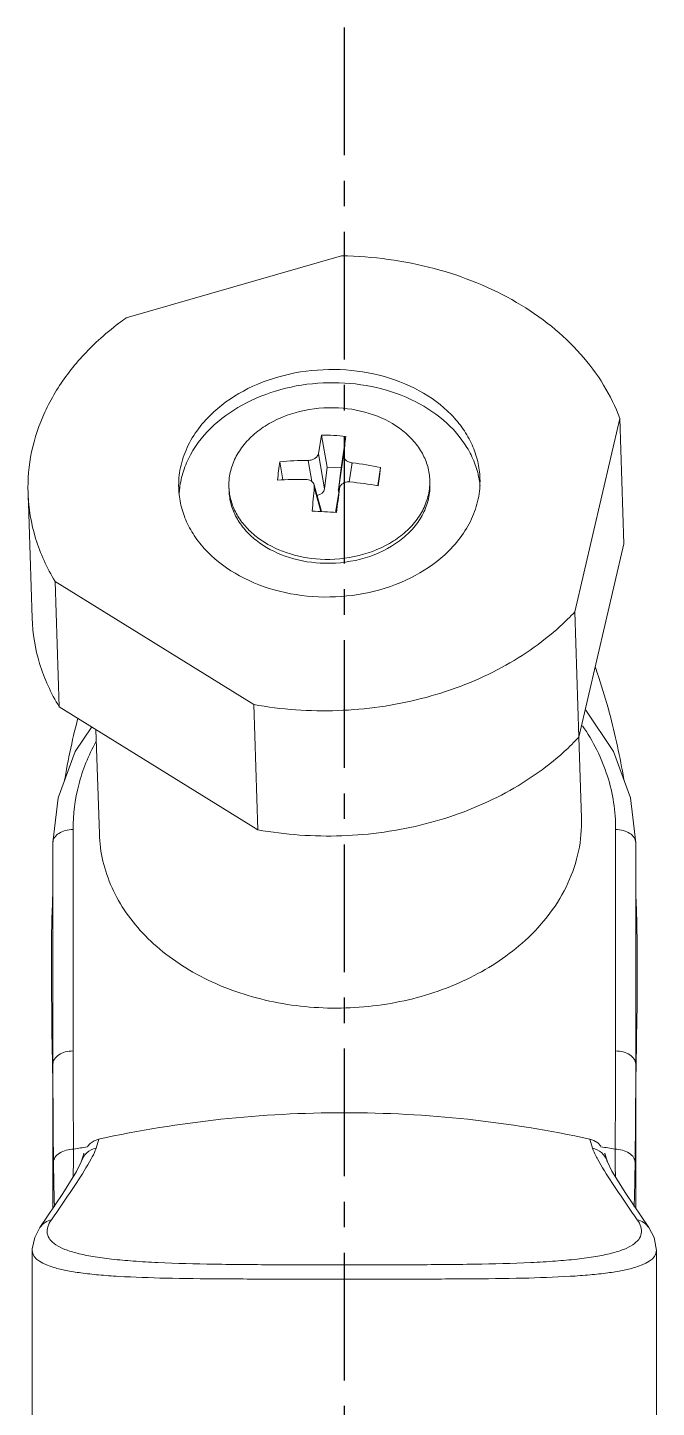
# Model space of a CAD drawing. Header units: millimetres. Extents: x 1243 to 1837, y -1232 to -812.
# Drawn here: x 1569.7 to 1601, y -1062 to -993.4 of the extents above; entities that cross this region are included whole.
import ezdxf

# ---------------------------------------------------------------- set-up
doc = ezdxf.new("R2010")
doc.units = ezdxf.units.MM
doc.header["$LTSCALE"] = 0.1
doc.linetypes.add('CENTERX2', pattern=[101.6, 63.5, -12.7, 12.7, -12.7])
doc.layers.get('0').update_dxf_attribs({"lineweight": 13})
doc.layers.add('CENTER', color=1, linetype='CENTERX2')

msp = doc.modelspace()

# ---------------------------------------------------------------- linework, layer by layer
at = {"color": 7, "linetype": 'Continuous'}
for p, q in [((1585.348, -1004.724), (1574.631, -1007.817)), ((1596.949, -1022.439), (1599.188, -1012.82)), ((1599.188, -1012.82), (1599.388, -1019.052)), ((1584.19, -1014.575), (1584.348, -1013.641)), ((1584.348, -1013.641), (1584.628, -1015.241)), ((1585.554, -1013.708), (1585.316, -1015.28)), ((1584.19, -1014.575), (1584.496, -1016.325)), ((1585.183, -1016.364), (1585.444, -1014.645)), ((1582.269, -1014.974), (1582.426, -1015.872)), ((1583.859, -1015.953), (1583.676, -1014.904)), ((1584.496, -1016.325), (1584.628, -1015.241)), ((1585.316, -1015.28), (1584.628, -1015.241)), ((1585.183, -1016.364), (1585.316, -1015.28)), ((1585.871, -1015.026), (1585.728, -1015.97)), ((1587.282, -1015.253), (1587.145, -1016.161)), ((1587.228, -1015.7), (1587.282, -1015.253)), ((1587.171, -1016.165), (1587.228, -1015.7)), ((1589.739, -1016.09), (1589.733, -1015.893)), ((1569.944, -1022.757), (1569.743, -1016.525)), ((1579.744, -1016.413), (1579.738, -1016.216)), ((1584.338, -1017.449), (1583.978, -1016.124)), ((1583.987, -1016.234), (1583.978, -1016.124)), ((1584.316, -1017.448), (1583.987, -1016.234)), ((1585.241, -1016.304), (1585.05, -1017.492)), ((1585.243, -1016.293), (1585.241, -1016.304)), ((1599.388, -1019.052), (1597.15, -1028.672)), ((1571.293, -1027.163), (1571.092, -1020.931)), ((1571.092, -1020.931), (1580.975, -1027.051)), ((1597.15, -1028.672), (1596.949, -1022.439)), ((1571.293, -1027.163), (1581.176, -1033.283)), ((1580.975, -1027.051), (1581.176, -1033.283)), ((1573.124, -1028.297), (1573.291, -1033.486)), ((1597.148, -1028.672), (1597.279, -1032.712)), ((1571.981, -1044.286), (1571.981, -1033.268)), ((1598.981, -1033.268), (1598.981, -1044.286)), ((1570.981, -1052.115), (1570.981, -1033.925)), ((1599.981, -1052.115), (1599.981, -1033.925)), ((1570.907, -1039.14), (1570.905, -1039.459)), ((1600.053, -1039.034), (1600.049, -1038.713)), ((1600.055, -1039.348), (1600.053, -1039.034)), ((1600.057, -1039.656), (1600.055, -1039.348)), ((1570.905, -1039.459), (1570.904, -1039.771)), ((1570.904, -1039.771), (1570.904, -1040.077)), ((1600.058, -1039.957), (1600.057, -1039.656)), ((1600.058, -1040.252), (1600.058, -1039.957)), ((1570.904, -1040.077), (1570.904, -1040.377)), ((1570.904, -1040.377), (1570.905, -1040.671)), ((1570.905, -1040.671), (1570.908, -1041.102)), ((1600.055, -1040.966), (1600.057, -1040.542)), ((1600.057, -1040.542), (1600.058, -1040.252)), ((1570.908, -1041.102), (1570.911, -1041.52)), ((1600.046, -1041.91), (1600.051, -1041.378)), ((1600.051, -1041.378), (1600.055, -1040.966)), ((1570.911, -1041.52), (1570.919, -1042.192)), ((1600.033, -1042.923), (1600.046, -1041.91)), ((1570.919, -1042.192), (1570.934, -1043.333)), ((1570.934, -1043.333), (1570.956, -1044.846)), ((1600.006, -1044.772), (1600.016, -1044.103)), ((1570.956, -1044.846), (1570.963, -1045.392)), ((1600, -1045.31), (1600.006, -1044.772)), ((1573.267, -1048.676), (1573.127, -1049.12)), ((1597.835, -1049.122), (1597.695, -1048.677)), ((1572.462, -1049.562), (1572.387, -1049.807)), ((1572.887, -1049.656), (1572.715, -1049.96)), ((1598.246, -1049.96), (1598.075, -1049.656)), ((1598.555, -1049.782), (1598.438, -1049.37)), ((1598.574, -1049.807), (1598.499, -1049.562)), ((1571.475, -1051.383), (1570.334, -1053.072)), ((1570.334, -1053.072), (1570.334, -1053.072)), ((1600.627, -1053.072), (1600.628, -1053.072)), ((1569.952, -1067.955), (1569.952, -1054.202)), ((1601.01, -1067.955), (1601.01, -1054.199)), ((1585.481, -1054.931), (1585.481, -1055.636))]:
    msp.add_line(p, q, dxfattribs=at)
for points in [[(1599.396, -1030.8), (1599.39, -1030.762), (1599.354, -1030.559), (1599.318, -1030.355), (1599.28, -1030.15), (1599.24, -1029.945), (1599.2, -1029.74), (1599.158, -1029.534), (1599.115, -1029.327), (1599.07, -1029.12), (1599.025, -1028.912), (1598.977, -1028.703), (1598.928, -1028.494), (1598.878, -1028.284), (1598.826, -1028.073), (1598.773, -1027.862), (1598.718, -1027.649), (1598.661, -1027.436), (1598.603, -1027.221), (1598.543, -1027.006), (1598.481, -1026.79), (1598.417, -1026.574), (1598.351, -1026.356), (1598.283, -1026.138), (1598.213, -1025.919), (1598.142, -1025.699), (1598.068, -1025.479), (1597.991, -1025.258), (1597.963, -1025.178)], [(1599.981, -1033.925), (1599.724, -1031.686), (1598.874, -1029.386), (1597.496, -1027.338), (1597.467, -1027.311)], [(1572.91, -1028.164), (1572.088, -1029.386), (1571.237, -1031.686), (1570.981, -1033.92)], [(1572.22, -1027.737), (1572.169, -1027.938), (1572.115, -1028.154), (1572.063, -1028.369), (1572.012, -1028.584), (1571.963, -1028.798), (1571.915, -1029.011), (1571.869, -1029.223), (1571.824, -1029.435), (1571.78, -1029.646), (1571.738, -1029.856), (1571.698, -1030.066), (1571.658, -1030.276), (1571.62, -1030.485), (1571.583, -1030.693), (1571.565, -1030.8)], [(1570.981, -1036.369), (1570.974, -1036.511), (1570.966, -1036.698), (1570.958, -1036.885), (1570.952, -1037.07), (1570.945, -1037.253), (1570.94, -1037.434), (1570.934, -1037.614), (1570.93, -1037.791), (1570.926, -1037.967), (1570.922, -1038.14), (1570.918, -1038.312), (1570.916, -1038.481), (1570.913, -1038.648), (1570.911, -1038.814), (1570.907, -1039.14)], [(1600.049, -1038.713), (1600.047, -1038.55), (1600.044, -1038.385), (1600.041, -1038.219), (1600.038, -1038.05), (1600.034, -1037.879), (1600.029, -1037.707), (1600.025, -1037.532), (1600.019, -1037.356), (1600.014, -1037.178), (1600.007, -1036.998), (1600, -1036.817), (1599.993, -1036.634), (1599.981, -1036.369)], [(1600.021, -1043.758), (1600.024, -1043.524), (1600.033, -1042.923)], [(1600.016, -1044.103), (1600.019, -1043.874), (1600.021, -1043.758)], [(1573.267, -1048.676), (1573.029, -1048.762), (1572.836, -1048.89), (1572.694, -1049.036)], [(1598.252, -1049.016), (1598.091, -1048.863), (1597.89, -1048.742), (1597.694, -1048.676)], [(1572.523, -1049.37), (1572.512, -1049.4), (1572.462, -1049.562)], [(1598.499, -1049.562), (1598.449, -1049.4), (1598.438, -1049.37)], [(1572.385, -1049.808), (1572.159, -1050.276), (1571.475, -1051.383)], [(1600.627, -1053.072), (1599.485, -1051.381), (1598.793, -1050.26), (1598.577, -1049.808)], [(1570.334, -1053.072), (1570.074, -1053.561), (1569.953, -1054.134), (1569.952, -1054.208)], [(1601.01, -1054.207), (1600.893, -1053.575), (1600.628, -1053.072)]]:
    msp.add_lwpolyline(points, dxfattribs=at)
for centre, radius, start, end in [((1583.983, -1031.044), 17.407, 84.82271, 88.79809), ((1352.668, -986.852), 234.429, 353.19135, 353.42186), ((1613.417, -1019.22), 31.436, 172.23669, 173.05712), ((1583.801, -1031.607), 16.704, 90.42897, 95.26403), ((1583.794, -1032.433), 17.53, 78.52364, 83.19728), ((1582.599, -1016.124), 2.863, 173.03755, 181.82999), ((1617.342, -1019.704), 35.391, 173.04838, 173.80625), ((1583.384, -1038.009), 22.158, 89.54515, 93.17452), ((1583.365, -1039.111), 23.259, 80.58164, 84.10123), ((1586.881, -1015.985), 2.853, 357.90039, 1.83987), ((1587.937, -1016.599), 4.318, 9.7806, 10.46486), ((1587.957, -1016.596), 4.298, 5.63506, 9.78197), ((1581.566, -1016.804), 4.308, 173.18754, 176.79136), ((1582.586, -1016.124), 2.849, 181.84681, 185.79849), ((1630.423, -1020.775), 46.657, 174.41419, 175.88953), ((1107.766, -956.927), 481.153, 352.76793, 352.91127), ((1586.864, -1015.984), 2.87, 353.04296, 357.89723), ((1586.887, -1016.182), 2.853, 356.96972, 1.84161), ((1583.206, -1040.453), 23.032, 86.80904, 88.30889), ((1583.195, -1040.659), 23.238, 85.31856, 86.80955), ((1587.629, -1013.744), 12.746, 312.40125, 316.98545), ((1587.931, -1020.078), 12.603, 312.37533, 317.01137), ((1967.656, -1044.285), 395.675, 180.0001, 180.70802), ((1203.306, -1044.285), 395.675, 359.29198, 359.9999), ((1965.34, -1044.942), 394.359, 180, 180.71029), ((1205.622, -1044.942), 394.359, 359.28971, 360), ((1585.481, -1104.608), 57.25, 90, 102.32337), ((1585.481, -1104.608), 57.25, 77.67629, 90), ((1869.057, -1054.02), 297.085, 179.06541, 179.33184), ((1585.297, -1123.574), 75.577, 99.59898, 100.1248), ((1585.664, -1123.576), 75.578, 79.8752, 80.41512), ((1357.741, -1053.239), 241.244, 0.63776, 0.96547), ((1597.56, -1050.117), 1.061, 16.95972, 19.88769)]:
    msp.add_arc(centre, radius, start, end, dxfattribs=at)
for centre, major_axis, ratio, start_param, end_param in [((1584.019, -1016.293), (0.479, 0.003), 0.756709, -1.363264, -0.097101), ((1585.661, -1016.385), (0.48, 0.027), 0.751552, 3.006746, 3.411369)]:
    msp.add_ellipse(centre, major_axis=major_axis, ratio=ratio, start_param=start_param, end_param=end_param, dxfattribs=at)
for points, knots in [([(1599.188, -1012.82), (1598.974, -1012.242), (1598.419, -1011.106), (1597.26, -1009.557), (1595.793, -1008.173), (1593.437, -1006.562), (1589.933, -1005.156), (1586.899, -1004.75), (1585.348, -1004.724)], [0, 0, 0, 0, 0.108959, 0.222166, 0.340469, 0.464129, 0.725459, 1, 1, 1, 1]), ([(1574.631, -1007.817), (1574.509, -1007.904), (1574.029, -1008.251), (1573.572, -1008.628), (1573.246, -1008.926)], [0, 0, 0, 0, 0.253478, 1, 1, 1, 1]), ([(1573.246, -1008.926), (1572.681, -1009.442), (1571.664, -1010.549), (1570.522, -1012.437), (1569.844, -1014.452), (1569.721, -1015.842), (1569.743, -1016.524)], [0, 0, 0, 0, 0.266207, 0.519434, 0.76252, 1, 1, 1, 1]), ([(1578.99, -1012.484), (1579.495, -1012.023), (1580.689, -1011.231), (1582.754, -1010.523), (1584.989, -1010.297), (1587.202, -1010.573), (1589.206, -1011.33), (1590.59, -1012.34), (1591.408, -1013.321), (1591.859, -1014.107), (1592.145, -1014.94), (1592.222, -1015.515), (1592.231, -1015.801)], [0, 0, 0, 0, 0.124848, 0.25806, 0.395481, 0.53186, 0.662209, 0.783163, 0.840044, 0.894742, 0.947808, 1, 1, 1, 1]), ([(1592.183, -1015.815), (1592.133, -1015.545), (1591.979, -1015.005), (1591.464, -1013.969), (1590.439, -1012.807), (1588.785, -1011.777), (1586.818, -1011.147), (1584.691, -1010.962), (1582.57, -1011.234), (1580.62, -1011.941), (1579.491, -1012.702), (1579.011, -1013.14)], [0, 0, 0, 0, 0.052327, 0.106004, 0.219094, 0.341704, 0.472662, 0.608516, 0.74464, 0.876346, 1, 1, 1, 1]), ([(1577.239, -1016.282), (1577.228, -1015.942), (1577.29, -1015.246), (1577.629, -1014.239), (1578.2, -1013.295), (1578.708, -1012.742), (1578.99, -1012.484)], [0, 0, 0, 0, 0.237475, 0.480562, 0.733793, 1, 1, 1, 1]), ([(1585.194, -1012.291), (1584.546, -1012.255), (1583.261, -1012.371), (1581.789, -1012.974), (1580.844, -1013.702), (1580.296, -1014.329), (1579.917, -1015.027), (1579.788, -1015.528), (1579.758, -1015.777)], [0, 0, 0, 0, 0.276626, 0.540969, 0.664854, 0.782072, 0.893222, 1, 1, 1, 1]), ([(1589.733, -1015.894), (1589.725, -1015.665), (1589.654, -1015.201), (1589.381, -1014.542), (1588.955, -1013.935), (1588.187, -1013.206), (1586.924, -1012.541), (1585.785, -1012.324), (1585.194, -1012.291)], [0, 0, 0, 0, 0.10865, 0.219895, 0.335837, 0.457767, 0.719423, 1, 1, 1, 1]), ([(1579.011, -1013.14), (1578.546, -1013.566), (1577.942, -1014.303), (1577.452, -1015.425), (1577.323, -1016.004), (1577.288, -1016.293)], [0, 0, 0, 0, 0.51739, 0.762018, 1, 1, 1, 1]), ([(1583.676, -1014.904), (1583.737, -1014.904), (1583.858, -1014.886), (1584.018, -1014.817), (1584.14, -1014.713), (1584.183, -1014.62), (1584.19, -1014.575)], [0, 0, 0, 0, 0.281114, 0.550774, 0.791636, 1, 1, 1, 1]), ([(1585.444, -1014.645), (1585.441, -1014.666), (1585.442, -1014.711), (1585.47, -1014.801), (1585.551, -1014.904), (1585.696, -1014.99), (1585.811, -1015.019), (1585.871, -1015.026)], [0, 0, 0, 0, 0.10327, 0.210158, 0.444025, 0.710975, 1, 1, 1, 1]), ([(1583.978, -1016.124), (1583.968, -1016.085), (1583.929, -1016.008), (1583.831, -1015.921), (1583.704, -1015.865), (1583.609, -1015.853), (1583.56, -1015.852)], [0, 0, 0, 0, 0.227574, 0.468247, 0.72654, 1, 1, 1, 1]), ([(1585.755, -1015.975), (1585.696, -1015.968), (1585.576, -1015.974), (1585.415, -1016.036), (1585.293, -1016.145), (1585.251, -1016.244), (1585.243, -1016.293)], [0, 0, 0, 0, 0.272653, 0.533055, 0.774354, 1, 1, 1, 1]), ([(1592.231, -1015.801), (1592.242, -1016.141), (1592.18, -1016.837), (1591.841, -1017.844), (1591.27, -1018.788), (1590.762, -1019.341), (1590.48, -1019.599)], [0, 0, 0, 0, 0.237475, 0.480562, 0.733793, 1, 1, 1, 1]), ([(1569.743, -1016.524), (1569.767, -1017.287), (1570.029, -1018.836), (1570.683, -1020.26), (1571.092, -1020.931)], [0, 0, 0, 0, 0.492797, 1, 1, 1, 1]), ([(1590.48, -1019.599), (1589.975, -1020.06), (1588.78, -1020.852), (1586.716, -1021.56), (1584.481, -1021.786), (1582.268, -1021.51), (1580.264, -1020.753), (1578.88, -1019.743), (1578.061, -1018.762), (1577.611, -1017.976), (1577.325, -1017.143), (1577.248, -1016.568), (1577.239, -1016.282)], [0, 0, 0, 0, 0.124848, 0.25806, 0.395481, 0.53186, 0.662209, 0.783163, 0.840044, 0.894742, 0.947808, 1, 1, 1, 1]), ([(1584.283, -1020.015), (1583.692, -1019.982), (1582.553, -1019.765), (1581.29, -1019.1), (1580.522, -1018.371), (1580.096, -1017.764), (1579.824, -1017.105), (1579.752, -1016.641), (1579.744, -1016.413)], [0, 0, 0, 0, 0.280582, 0.542239, 0.664169, 0.780111, 0.891354, 1, 1, 1, 1]), ([(1579.751, -1016.412), (1579.773, -1016.632), (1579.872, -1017.076), (1580.17, -1017.702), (1580.607, -1018.274), (1581.374, -1018.958), (1582.605, -1019.581), (1583.706, -1019.786), (1584.276, -1019.818)], [0, 0, 0, 0, 0.108539, 0.220137, 0.336582, 0.458903, 0.720549, 1, 1, 1, 1]), ([(1584.276, -1019.818), (1584.925, -1019.854), (1586.21, -1019.738), (1587.681, -1019.135), (1588.627, -1018.407), (1589.175, -1017.78), (1589.553, -1017.083), (1589.683, -1016.581), (1589.713, -1016.332)], [0, 0, 0, 0, 0.276619, 0.540962, 0.664848, 0.782068, 0.893218, 1, 1, 1, 1]), ([(1589.737, -1016.333), (1589.723, -1016.59), (1589.623, -1017.112), (1589.272, -1017.845), (1588.735, -1018.508), (1587.785, -1019.282), (1586.277, -1019.927), (1584.952, -1020.052), (1584.283, -1020.015)], [0, 0, 0, 0, 0.106629, 0.21724, 0.333889, 0.457433, 0.722074, 1, 1, 1, 1]), ([(1571.293, -1027.163), (1570.884, -1026.492), (1570.23, -1025.068), (1569.968, -1023.52), (1569.944, -1022.757)], [0, 0, 0, 0, 0.507203, 1, 1, 1, 1]), ([(1580.975, -1027.051), (1582.35, -1027.301), (1584.466, -1027.448), (1587.255, -1027.202), (1589.957, -1026.669), (1593.091, -1025.503), (1595.287, -1024.012), (1596.224, -1023.156)], [0, 0, 0, 0, 0.258039, 0.387746, 0.516329, 0.76569, 1, 1, 1, 1]), ([(1598.981, -1033.268), (1598.981, -1032.371), (1598.701, -1030.533), (1597.866, -1028.872), (1597.335, -1028.109)], [0, 0, 0, 0, 0.491232, 1, 1, 1, 1]), ([(1573.123, -1028.914), (1572.75, -1029.583), (1572.172, -1031.001), (1571.98, -1032.521), (1571.981, -1033.268)], [0, 0, 0, 0, 0.506356, 1, 1, 1, 1]), ([(1596.425, -1029.389), (1595.488, -1030.245), (1593.292, -1031.735), (1590.158, -1032.901), (1587.456, -1033.435), (1584.667, -1033.681), (1582.551, -1033.533), (1581.176, -1033.283)], [0, 0, 0, 0, 0.23431, 0.483671, 0.612254, 0.741961, 1, 1, 1, 1]), ([(1597.279, -1032.712), (1597.296, -1033.257), (1597.198, -1034.37), (1596.655, -1035.982), (1595.742, -1037.493), (1594.928, -1038.378), (1594.476, -1038.791)], [0, 0, 0, 0, 0.237479, 0.480564, 0.733791, 1, 1, 1, 1]), ([(1571.981, -1033.268), (1571.852, -1033.268), (1571.604, -1033.299), (1571.278, -1033.435), (1571.044, -1033.647), (1570.981, -1033.837), (1570.981, -1033.925)], [0, 0, 0, 0, 0.295398, 0.566473, 0.799058, 1, 1, 1, 1]), ([(1594.476, -1038.791), (1593.67, -1039.528), (1591.758, -1040.795), (1588.455, -1041.928), (1584.879, -1042.29), (1581.34, -1041.849), (1578.617, -1040.82), (1576.754, -1039.633), (1575.571, -1038.607), (1574.608, -1037.452), (1573.888, -1036.195), (1573.429, -1034.863), (1573.306, -1033.943), (1573.291, -1033.486)], [0, 0, 0, 0, 0.124804, 0.25797, 0.395344, 0.531676, 0.661982, 0.723879, 0.783231, 0.840095, 0.894776, 0.947825, 1, 1, 1, 1]), ([(1599.981, -1033.925), (1599.981, -1033.837), (1599.917, -1033.647), (1599.683, -1033.435), (1599.357, -1033.299), (1599.109, -1033.268), (1598.981, -1033.268)], [0, 0, 0, 0, 0.20094, 0.433523, 0.7046, 1, 1, 1, 1]), ([(1570.981, -1044.942), (1570.981, -1044.854), (1571.044, -1044.664), (1571.278, -1044.452), (1571.604, -1044.317), (1571.852, -1044.286), (1571.981, -1044.286)], [0, 0, 0, 0, 0.2008, 0.433264, 0.704469, 1, 1, 1, 1]), ([(1598.981, -1044.286), (1599.109, -1044.286), (1599.357, -1044.317), (1599.683, -1044.452), (1599.917, -1044.664), (1599.981, -1044.854), (1599.981, -1044.942)], [0, 0, 0, 0, 0.295393, 0.566472, 0.799095, 1, 1, 1, 1]), ([(1571.011, -1049.83), (1571.012, -1049.747), (1571.075, -1049.558), (1571.313, -1049.342), (1571.641, -1049.206), (1571.888, -1049.175), (1572.011, -1049.174)], [0, 0, 0, 0, 0.19273, 0.434195, 0.716639, 1, 1, 1, 1]), ([(1572.387, -1049.807), (1572.439, -1049.638), (1572.633, -1049.326), (1572.959, -1049.158), (1573.127, -1049.122)], [0, 0, 0, 0, 0.507253, 1, 1, 1, 1]), ([(1573.127, -1049.121), (1573.115, -1049.158), (1573.049, -1049.343), (1572.96, -1049.518), (1572.887, -1049.656)], [0, 0, 0, 0, 0.202338, 1, 1, 1, 1]), ([(1598.075, -1049.656), (1598.047, -1049.605), (1597.957, -1049.432), (1597.875, -1049.253), (1597.835, -1049.122)], [0, 0, 0, 0, 0.298121, 1, 1, 1, 1]), ([(1597.835, -1049.122), (1597.994, -1049.157), (1598.303, -1049.311), (1598.5, -1049.598), (1598.557, -1049.756)], [0, 0, 0, 0, 0.491926, 1, 1, 1, 1]), ([(1598.95, -1049.174), (1599.073, -1049.175), (1599.32, -1049.206), (1599.649, -1049.342), (1599.886, -1049.558), (1599.949, -1049.747), (1599.95, -1049.83)], [0, 0, 0, 0, 0.283361, 0.565805, 0.80727, 1, 1, 1, 1]), ([(1572.715, -1049.96), (1572.481, -1050.358), (1571.883, -1051.272), (1571.263, -1052.17), (1570.903, -1052.688)], [0, 0, 0, 0, 0.422625, 1, 1, 1, 1]), ([(1571.059, -1052.047), (1571.053, -1051.886), (1571.03, -1051.148), (1571.018, -1050.409), (1571.011, -1049.831)], [0, 0, 0, 0, 0.217043, 1, 1, 1, 1]), ([(1600.058, -1052.688), (1599.699, -1052.17), (1599.078, -1051.272), (1598.48, -1050.357), (1598.246, -1049.96)], [0, 0, 0, 0, 0.577389, 1, 1, 1, 1]), ([(1599.95, -1049.831), (1599.948, -1050.04), (1599.937, -1050.779), (1599.922, -1051.517), (1599.902, -1052.047)], [0, 0, 0, 0, 0.283223, 1, 1, 1, 1]), ([(1570.334, -1053.072), (1570.402, -1052.973), (1570.573, -1052.806), (1570.793, -1052.713), (1570.903, -1052.688)], [0, 0, 0, 0, 0.51314, 1, 1, 1, 1]), ([(1570.903, -1052.688), (1570.828, -1052.796), (1570.71, -1053.01), (1570.672, -1053.37), (1570.828, -1053.698), (1571.149, -1053.964), (1571.616, -1054.188), (1572.237, -1054.376), (1573.015, -1054.532), (1573.946, -1054.656), (1575.024, -1054.75), (1576.719, -1054.846), (1579.109, -1054.905), (1582.204, -1054.928), (1584.369, -1054.931), (1585.481, -1054.931)], [0, 0, 0, 0, 0.024776, 0.045306, 0.065626, 0.090366, 0.122392, 0.162783, 0.212529, 0.27179, 0.339669, 0.416476, 0.59199, 0.790327, 1, 1, 1, 1]), ([(1585.481, -1054.931), (1586.593, -1054.931), (1588.757, -1054.928), (1591.852, -1054.905), (1594.242, -1054.846), (1595.938, -1054.75), (1597.016, -1054.656), (1597.946, -1054.532), (1598.724, -1054.376), (1599.346, -1054.188), (1599.813, -1053.964), (1600.133, -1053.698), (1600.289, -1053.37), (1600.252, -1053.01), (1600.133, -1052.796), (1600.058, -1052.688)], [0, 0, 0, 0, 0.209673, 0.40801, 0.583524, 0.660331, 0.72821, 0.787471, 0.837217, 0.877608, 0.909634, 0.934374, 0.954694, 0.975224, 1, 1, 1, 1]), ([(1600.058, -1052.688), (1600.169, -1052.713), (1600.388, -1052.806), (1600.559, -1052.973), (1600.627, -1053.072)], [0, 0, 0, 0, 0.48686, 1, 1, 1, 1]), ([(1585.481, -1055.636), (1584.432, -1055.636), (1582.38, -1055.637), (1579.419, -1055.632), (1576.723, -1055.602), (1574.699, -1055.536), (1573.289, -1055.436), (1572.42, -1055.344), (1571.663, -1055.222), (1570.821, -1055.032), (1569.954, -1054.664), (1569.952, -1054.207)], [0, 0, 0, 0, 0.198365, 0.388001, 0.559869, 0.708106, 0.771092, 0.826739, 0.874214, 0.9135, 1, 1, 1, 1]), ([(1601.01, -1054.206), (1601.008, -1054.663), (1600.141, -1055.032), (1599.3, -1055.222), (1598.543, -1055.344), (1597.674, -1055.435), (1596.264, -1055.536), (1594.24, -1055.602), (1591.543, -1055.632), (1588.582, -1055.637), (1586.53, -1055.636), (1585.481, -1055.636)], [0, 0, 0, 0, 0.086453, 0.125727, 0.173193, 0.228834, 0.291818, 0.440059, 0.611943, 0.801605, 1, 1, 1, 1])]:
    msp.add_open_spline(points, degree=3, knots=knots, dxfattribs=at)
at = {"layer": 'CENTER'}
msp.add_line((1585.481, -993.371), (1585.481, -1161.191), dxfattribs=at)

doc.saveas('drawing.dxf')
